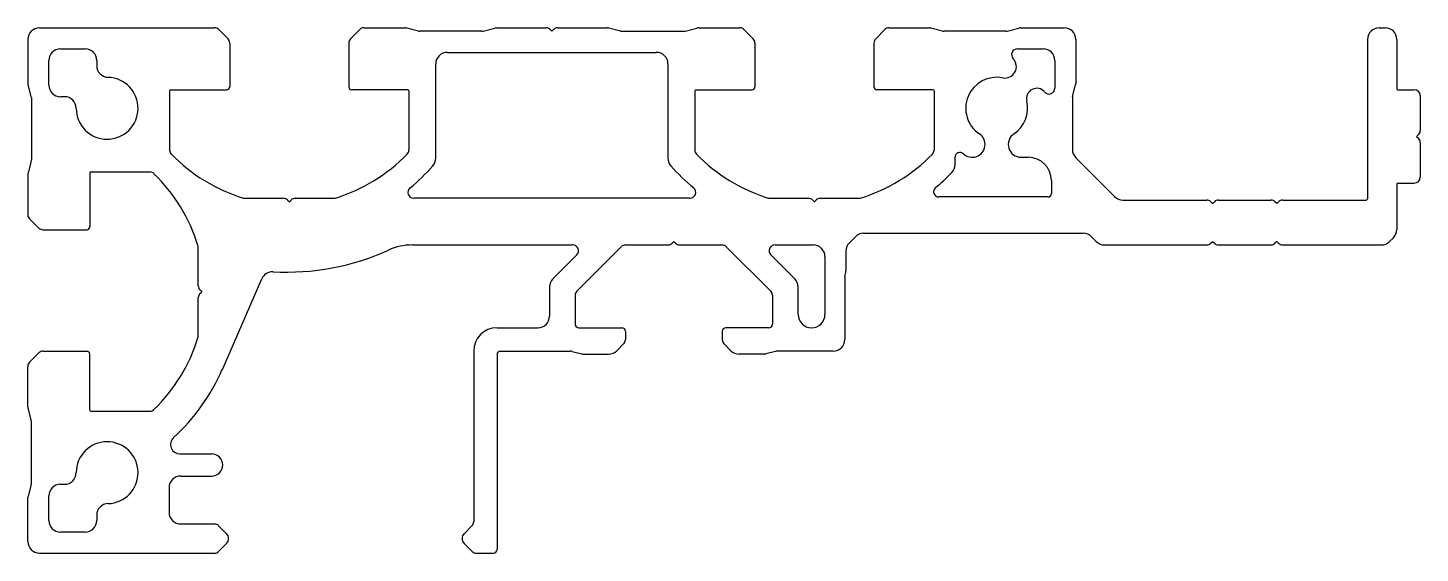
# Model space of a CAD drawing. Extents: x 1881 to 2001, y 1822 to 1867.
import ezdxf

# ---------------------------------------------------------------- set-up
doc = ezdxf.new("R2010")
doc.units = 0
doc.layers.get('0').update_dxf_attribs({"linetype": 'CONTINUOUS'})

msp = doc.modelspace()

# ---------------------------------------------------------------- linework, layer by layer
for p, q in [((1882.4, 1866.62), (1897.4, 1866.62)), ((1898.55, 1865.68), (1897.76, 1866.47)), ((1909.05, 1865.68), (1909.84, 1866.47)), ((1910.19, 1866.62), (1913.75, 1866.62)), ((1914.87, 1866.33), (1913.88, 1866.6)), ((1920.29, 1866.32), (1915, 1866.32)), ((1920.42, 1866.33), (1921.42, 1866.6)), ((1921.55, 1866.62), (1925.79, 1866.62)), ((1926.3, 1866.32), (1926.15, 1866.47)), ((1926.3, 1866.32), (1926.45, 1866.47)), ((1926.81, 1866.62), (1931.05, 1866.62)), ((1932.17, 1866.33), (1931.18, 1866.6)), ((1932.3, 1866.32), (1937.59, 1866.32)), ((1937.72, 1866.33), (1938.72, 1866.6)), ((1938.85, 1866.62), (1942.4, 1866.62)), ((1943.55, 1865.68), (1942.76, 1866.47)), ((1954.05, 1865.68), (1954.84, 1866.47)), ((1955.19, 1866.62), (1958.65, 1866.62)), ((1959.77, 1866.33), (1958.78, 1866.6)), ((1965.19, 1866.32), (1959.9, 1866.32)), ((1965.32, 1866.33), (1966.32, 1866.6)), ((1966.45, 1866.62), (1970.2, 1866.62)), ((1997.2, 1866.62), (1997.7, 1866.62)), ((1881.4, 1865.62), (1881.4, 1861.86)), ((1884.2, 1864.82), (1886.3, 1864.82)), ((1898.7, 1865.32), (1898.7, 1861.57)), ((1908.9, 1865.32), (1908.9, 1861.57)), ((1943.7, 1865.32), (1943.7, 1861.57)), ((1953.9, 1865.32), (1953.9, 1861.57)), ((1966.19, 1864.82), (1968.4, 1864.82)), ((1971.2, 1865.62), (1971.2, 1861.86)), ((1996.2, 1865.62), (1996.2, 1851.97)), ((1998.7, 1865.62), (1998.7, 1861.42)), ((1883.2, 1861.72), (1883.2, 1863.82)), ((1887.3, 1863.82), (1887.3, 1863.38)), ((1916.35, 1855.45), (1916.35, 1863.52)), ((1917.35, 1864.52), (1935.25, 1864.52)), ((1936.25, 1863.52), (1936.25, 1855.45)), ((1969.4, 1863.82), (1969.4, 1861.45)), ((1881.68, 1860.74), (1881.42, 1861.74)), ((1893.55, 1861.22), (1893.55, 1856.15)), ((1893.65, 1861.32), (1898.45, 1861.32)), ((1913.95, 1861.32), (1909.15, 1861.32)), ((1914.05, 1861.22), (1914.05, 1856.15)), ((1938.55, 1861.22), (1938.55, 1856.15)), ((1938.65, 1861.32), (1943.45, 1861.32)), ((1958.95, 1861.32), (1954.15, 1861.32)), ((1959.05, 1861.22), (1959.05, 1856.15)), ((1970.92, 1860.74), (1971.18, 1861.74)), ((1998.8, 1861.32), (2000.2, 1861.32)), ((1881.7, 1860.61), (1881.7, 1855.32)), ((1884.54, 1860.72), (1884.2, 1860.72)), ((1970.9, 1860.61), (1970.9, 1856.2)), ((2000.7, 1860.82), (2000.7, 1857.82)), ((2000.4, 1857.32), (2000.55, 1857.47)), ((2000.4, 1857.32), (2000.55, 1857.16)), ((2000.7, 1856.81), (2000.7, 1853.82)), ((1881.68, 1855.19), (1881.42, 1854.2)), ((1960.85, 1854.91), (1960.85, 1855.54)), ((1966.51, 1855.53), (1967.1, 1855.53)), ((1974.52, 1852.16), (1971.19, 1855.49)), ((1881.4, 1854.07), (1881.4, 1850.61)), ((1886.7, 1854.17), (1886.7, 1849.57)), ((1886.8, 1854.27), (1891.86, 1854.27)), ((1969.1, 1853.53), (1969.1, 1852.43)), ((1998.7, 1853.22), (1998.7, 1849.35)), ((1998.8, 1853.32), (2000.2, 1853.32)), ((1899.99, 1852.02), (1903.29, 1852.02)), ((1903.8, 1851.72), (1903.65, 1851.87)), ((1903.8, 1851.72), (1903.95, 1851.87)), ((1904.31, 1852.02), (1907.61, 1852.02)), ((1938.13, 1852.02), (1914.46, 1852.02)), ((1944.99, 1852.02), (1948.29, 1852.02)), ((1948.8, 1851.72), (1948.65, 1851.87)), ((1948.8, 1851.72), (1948.95, 1851.87)), ((1949.31, 1852.02), (1952.61, 1852.02)), ((1968.8, 1852.13), (1959.46, 1852.13)), ((1975.23, 1851.87), (1982.41, 1851.87)), ((1982.91, 1851.57), (1982.76, 1851.72)), ((1982.91, 1851.57), (1983.07, 1851.72)), ((1983.42, 1851.87), (1987.91, 1851.87)), ((1988.41, 1851.57), (1988.26, 1851.72)), ((1988.41, 1851.57), (1988.57, 1851.72)), ((1988.92, 1851.87), (1996.1, 1851.87)), ((1882.34, 1849.46), (1881.55, 1850.26)), ((1882.69, 1849.32), (1886.45, 1849.32)), ((1914.36, 1848.02), (1928.08, 1848.02)), ((1932.61, 1848.02), (1936.24, 1848.02)), ((1936.75, 1848.32), (1936.6, 1848.16)), ((1936.75, 1848.32), (1936.9, 1848.16)), ((1937.26, 1848.02), (1940.89, 1848.02)), ((1945.42, 1848.02), (1948.7, 1848.02)), ((1951.79, 1848.21), (1952.31, 1848.72)), ((1953.01, 1849.02), (1971.83, 1849.02)), ((1972.95, 1848.31), (1972.53, 1848.72)), ((1973.65, 1848.02), (1982.41, 1848.02)), ((1982.91, 1848.32), (1982.76, 1848.16)), ((1982.91, 1848.32), (1983.07, 1848.16)), ((1983.42, 1848.02), (1987.91, 1848.02)), ((1988.41, 1848.32), (1988.26, 1848.16)), ((1988.41, 1848.32), (1988.57, 1848.16)), ((1988.92, 1848.02), (1997.37, 1848.02)), ((1998.08, 1848.31), (1998.41, 1848.64)), ((1896, 1844.52), (1896, 1847.83)), ((1926.39, 1845.12), (1928.44, 1847.16)), ((1928.45, 1844.06), (1932.25, 1847.87)), ((1945.05, 1844.06), (1941.24, 1847.87)), ((1947.11, 1845.12), (1945.06, 1847.16)), ((1949.7, 1847.02), (1949.7, 1842.07)), ((1951.5, 1847.5), (1951.5, 1845.79)), ((1951.41, 1845.29), (1951.49, 1845.69)), ((1898.07, 1837.36), (1901.44, 1845.12)), ((1926.1, 1844.41), (1926.1, 1841.92)), ((1947.4, 1842.07), (1947.4, 1844.41)), ((1951.4, 1845.19), (1951.4, 1839.92)), ((1896, 1840.21), (1896, 1843.51)), ((1896.3, 1844.02), (1896.15, 1844.17)), ((1896.3, 1844.02), (1896.15, 1843.86)), ((1928.3, 1843.71), (1928.3, 1841.22)), ((1945.2, 1843.71), (1945.2, 1841.22)), ((1921.6, 1840.92), (1925.1, 1840.92)), ((1928.6, 1840.92), (1932.3, 1840.92)), ((1944.9, 1840.92), (1941.2, 1840.92)), ((1932.6, 1840.62), (1932.6, 1839.9)), ((1940.9, 1840.62), (1940.9, 1839.9)), ((1882.34, 1838.77), (1881.55, 1837.98)), ((1882.69, 1838.92), (1886.45, 1838.92)), ((1886.7, 1833.87), (1886.7, 1838.67)), ((1919.6, 1838.92), (1919.6, 1824.31)), ((1921.6, 1838.62), (1921.6, 1821.92)), ((1921.9, 1838.92), (1927.91, 1838.92)), ((1928.04, 1838.9), (1928.86, 1838.68)), ((1928.99, 1838.67), (1931.16, 1838.67)), ((1932.45, 1839.55), (1931.86, 1838.96)), ((1941.05, 1839.55), (1941.63, 1838.96)), ((1944.51, 1838.67), (1942.34, 1838.67)), ((1945.46, 1838.9), (1944.63, 1838.68)), ((1950.4, 1838.92), (1945.58, 1838.92)), ((1881.4, 1834.16), (1881.4, 1837.62)), ((1881.68, 1833.04), (1881.42, 1834.04)), ((1886.8, 1833.77), (1891.86, 1833.77)), ((1881.7, 1827.62), (1881.7, 1832.91)), ((1894.43, 1830.12), (1897.15, 1830.12)), ((1894.5, 1828.22), (1897.15, 1828.22)), ((1881.68, 1827.49), (1881.42, 1826.5)), ((1883.2, 1824.42), (1883.2, 1826.52)), ((1884.2, 1827.52), (1884.54, 1827.52)), ((1893.5, 1827.22), (1893.5, 1825.12)), ((1881.4, 1822.62), (1881.4, 1826.37)), ((1887.3, 1824.86), (1887.3, 1824.42)), ((1894.5, 1824.12), (1897.39, 1824.12)), ((1886.3, 1823.42), (1884.2, 1823.42)), ((1898.43, 1823.28), (1897.74, 1823.97)), ((1918.78, 1823.28), (1919.45, 1823.96)), ((1898.43, 1822.45), (1897.74, 1821.76)), ((1918.78, 1822.45), (1919.47, 1821.76)), ((1882.4, 1821.62), (1897.39, 1821.62)), ((1919.82, 1821.62), (1921.3, 1821.62))]:
    msp.add_line(p, q)
for centre, radius, start, end in [((1882.4, 1865.62), 1, 90, 180), ((1897.4, 1866.12), 0.5, 45, 90), ((1910.19, 1866.12), 0.5, 90, 135), ((1913.75, 1866.12), 0.5, 75, 90), ((1915, 1866.82), 0.5, 255, 270), ((1920.29, 1866.82), 0.5, 270, 285), ((1921.55, 1866.12), 0.5, 90, 105), ((1925.79, 1866.12), 0.5, 45, 90), ((1926.81, 1866.12), 0.5, 90, 135), ((1931.05, 1866.12), 0.5, 75, 90), ((1932.3, 1866.82), 0.5, 255, 270), ((1937.59, 1866.82), 0.5, 270, 285), ((1938.85, 1866.12), 0.5, 90, 105), ((1942.4, 1866.12), 0.5, 45, 90), ((1955.19, 1866.12), 0.5, 90, 135), ((1958.65, 1866.12), 0.5, 75, 90), ((1959.9, 1866.82), 0.5, 255, 270), ((1965.19, 1866.82), 0.5, 270, 285), ((1966.45, 1866.12), 0.5, 90, 105), ((1970.2, 1865.62), 1, 0, 90), ((1997.2, 1865.62), 1, 90, 180), ((1997.7, 1865.62), 1, 0, 90), ((1884.2, 1863.82), 1, 90, 180), ((1886.3, 1863.82), 1, 0, 90), ((1898.2, 1865.32), 0.5, 0, 45), ((1909.4, 1865.32), 0.5, 135, 180), ((1943.2, 1865.32), 0.5, 0, 45), ((1954.4, 1865.32), 0.5, 135, 180), ((1966.19, 1864.32), 0.5, 90, 223.5355), ((1968.4, 1863.82), 1, 0, 90), ((1917.35, 1863.52), 1, 90, 180), ((1935.25, 1863.52), 1, 0, 90), ((1965.12, 1863.3), 0.984, 258.8081, 43.5355), ((1888.19, 1859.73), 2.65, 180.1934, 88.2243), ((1888.3, 1863.38), 1, 180, 268.2243), ((1964.41, 1859.73), 2.65, 78.8081, 235.9805), ((1881.9, 1861.86), 0.5, 180, 195), ((1884.2, 1861.72), 1, 180, 270), ((1893.65, 1861.22), 0.1, 90, 180), ((1898.45, 1861.57), 0.25, 270, 360), ((1909.15, 1861.57), 0.25, 180, 270), ((1913.95, 1861.22), 0.1, 0, 90), ((1938.65, 1861.22), 0.1, 90, 180), ((1943.45, 1861.57), 0.25, 270, 360), ((1954.15, 1861.57), 0.25, 180, 270), ((1958.95, 1861.22), 0.1, 0, 90), ((1967.85, 1860.56), 0.881, 40.2742, 193.5254), ((1968.9, 1861.45), 0.5, 220.2742, 0), ((1970.7, 1861.86), 0.5, 345, 360), ((1998.8, 1861.42), 0.1, 180, 270), ((2000.2, 1860.82), 0.5, 0, 90), ((1881.2, 1860.61), 0.5, 0, 15), ((1884.54, 1859.72), 1, 0.1934, 90), ((1964.41, 1859.73), 2.65, 304.0195, 13.5254), ((1971.4, 1860.61), 0.5, 165, 180), ((1962.32, 1856.63), 1.1, 225.8223, 55.9805), ((1966.51, 1856.63), 1.1, 124.0195, 270), ((2000.2, 1857.82), 0.5, 315, 360), ((2000.2, 1856.81), 0.5, 0, 45), ((1881.2, 1855.32), 0.5, 345, 360), ((1894.05, 1856.15), 0.5, 180, 224.0715), ((1904.07, 1865.85), 14.44, 224.0715, 252.99), ((1903.53, 1865.85), 14.44, 287.01, 315.9285), ((1913.55, 1856.15), 0.5, 315.9285, 0), ((1915.35, 1855.45), 1, 318.6473, 360), ((1937.25, 1855.45), 1, 180, 221.3527), ((1939.05, 1856.15), 0.5, 180, 224.0715), ((1949.07, 1865.85), 14.44, 224.0715, 252.99), ((1948.53, 1865.85), 14.44, 287.01, 315.9285), ((1958.55, 1856.15), 0.5, 315.9285, 0), ((1961.26, 1855.54), 0.415, 45.8223, 180), ((1967.1, 1853.53), 2, 0, 90), ((1971.9, 1856.2), 1, 180, 225), ((1881.9, 1854.07), 0.5, 165, 180), ((1886.8, 1854.17), 0.1, 90, 180), ((1891.86, 1853.77), 0.5, 45.9285, 90), ((1882.16, 1843.75), 14.44, 17.01, 45.9285), ((1903.53, 1865.85), 16.74, 309.3521, 318.6473), ((1949.07, 1865.85), 16.74, 221.3527, 230.6479), ((1948.53, 1865.85), 16.74, 309.4762, 315.9638), ((1959.85, 1854.91), 1, 315.9638, 0), ((1914.46, 1852.52), 0.5, 129.3521, 270), ((1938.13, 1852.52), 0.5, 270, 50.6479), ((1959.46, 1852.58), 0.45, 129.4762, 270), ((1998.8, 1853.22), 0.1, 90, 180), ((2000.2, 1853.82), 0.5, 270, 0), ((1899.99, 1852.52), 0.5, 252.99, 270), ((1903.29, 1851.52), 0.5, 45, 90), ((1904.31, 1851.52), 0.5, 90, 135), ((1907.61, 1852.52), 0.5, 270, 287.01), ((1944.99, 1852.52), 0.5, 252.99, 270), ((1948.29, 1851.52), 0.5, 45, 90), ((1949.31, 1851.52), 0.5, 90, 135), ((1952.61, 1852.52), 0.5, 270, 287.01), ((1968.8, 1852.43), 0.3, 270, 360), ((1975.23, 1852.87), 1, 225, 270), ((1982.41, 1851.37), 0.5, 45, 90), ((1983.42, 1851.37), 0.5, 90, 135), ((1987.91, 1851.37), 0.5, 45, 90), ((1988.92, 1851.37), 0.5, 90, 135), ((1996.1, 1851.97), 0.1, 270, 360), ((1881.9, 1850.61), 0.5, 180, 225), ((1882.69, 1849.82), 0.5, 225, 270), ((1886.45, 1849.57), 0.25, 270, 0), ((1997.7, 1849.35), 1, 315, 0), ((1895.5, 1847.83), 0.5, 0, 17.01), ((1914.36, 1843.02), 5, 90, 114.3889), ((1928.08, 1847.52), 0.5, 315, 90), ((1932.61, 1847.52), 0.5, 90, 135), ((1936.24, 1848.52), 0.5, 270, 315), ((1937.26, 1848.52), 0.5, 225, 270), ((1940.89, 1847.52), 0.5, 45, 90), ((1945.42, 1847.52), 0.5, 90, 225), ((1948.7, 1847.02), 1, 0, 90), ((1952.5, 1847.5), 1, 135, 180), ((1953.01, 1848.02), 1, 90, 135), ((1971.83, 1848.02), 1, 45, 90), ((1973.65, 1849.02), 1, 225, 270), ((1982.41, 1848.52), 0.5, 270, 315), ((1983.42, 1848.52), 0.5, 225, 270), ((1987.91, 1848.52), 0.5, 270, 315), ((1988.92, 1848.52), 0.5, 225, 270), ((1997.37, 1849.02), 1, 270, 315), ((1903.58, 1866.8), 21.11, 266.8326, 294.3889), ((1902.36, 1844.72), 1, 86.8326, 156.4805), ((1951, 1845.79), 0.5, 348.5193, 360), ((1896.5, 1844.52), 0.5, 180, 225), ((1927.1, 1844.41), 1, 135, 180), ((1946.4, 1844.41), 1, 0, 45), ((1951.9, 1845.19), 0.5, 168.5193, 180), ((1896.5, 1843.51), 0.5, 135, 180), ((1928.8, 1843.71), 0.5, 135, 180), ((1944.7, 1843.71), 0.5, 0, 45), ((1948.55, 1842.07), 1.15, 180, 0), ((1921.6, 1838.92), 2, 90, 180), ((1925.1, 1841.92), 1, 270, 360), ((1928.6, 1841.22), 0.3, 180, 270), ((1932.3, 1840.62), 0.3, 0, 90), ((1941.2, 1840.62), 0.3, 90, 180), ((1944.9, 1841.22), 0.3, 270, 0), ((1882.16, 1844.29), 14.44, 314.0715, 342.99), ((1895.5, 1840.21), 0.5, 342.99, 0), ((1932.1, 1839.9), 0.5, 315, 360), ((1941.4, 1839.9), 0.5, 180, 225), ((1950.4, 1839.92), 1, 270, 360), ((1882.69, 1838.42), 0.5, 90, 135), ((1886.45, 1838.67), 0.25, 0, 90), ((1921.9, 1838.62), 0.3, 90, 180), ((1927.91, 1838.42), 0.5, 75.2277, 90), ((1928.99, 1839.17), 0.5, 255.2277, 270), ((1931.16, 1839.67), 1, 270, 315), ((1942.34, 1839.67), 1, 225, 270), ((1944.51, 1839.17), 0.5, 270, 284.7723), ((1945.58, 1838.42), 0.5, 90, 104.7723), ((1881.9, 1837.62), 0.5, 135, 180), ((1882.16, 1844.29), 17.34, 312.5411, 336.4805), ((1881.9, 1834.16), 0.5, 180, 195), ((1886.8, 1833.87), 0.1, 180, 270), ((1891.86, 1834.27), 0.5, 270, 314.0715), ((1881.2, 1832.91), 0.5, 0, 15), ((1894.43, 1830.92), 0.8, 132.5411, 270), ((1888.19, 1828.51), 2.65, 271.7757, 179.8066), ((1897.15, 1829.17), 0.95, 270, 90), ((1884.54, 1828.52), 1, 270, 359.8066), ((1894.5, 1827.22), 1, 90, 180), ((1881.9, 1826.37), 0.5, 165, 180), ((1881.2, 1827.62), 0.5, 345, 0), ((1884.2, 1826.52), 1, 90, 180), ((1888.3, 1824.86), 1, 91.7757, 180), ((1884.2, 1824.42), 1, 180, 270), ((1886.3, 1824.42), 1, 270, 360), ((1894.5, 1825.12), 1, 180, 270), ((1897.39, 1823.62), 0.5, 45, 90), ((1919.1, 1824.31), 0.5, 315, 360), ((1898.01, 1822.87), 0.59, 315, 45), ((1919.2, 1822.87), 0.59, 135, 225), ((1882.4, 1822.62), 1, 180, 270), ((1897.39, 1822.12), 0.5, 270, 315), ((1919.82, 1822.12), 0.5, 225, 270), ((1921.3, 1821.92), 0.3, 270, 0)]:
    msp.add_arc(centre, radius, start, end)

doc.saveas('drawing.dxf')
